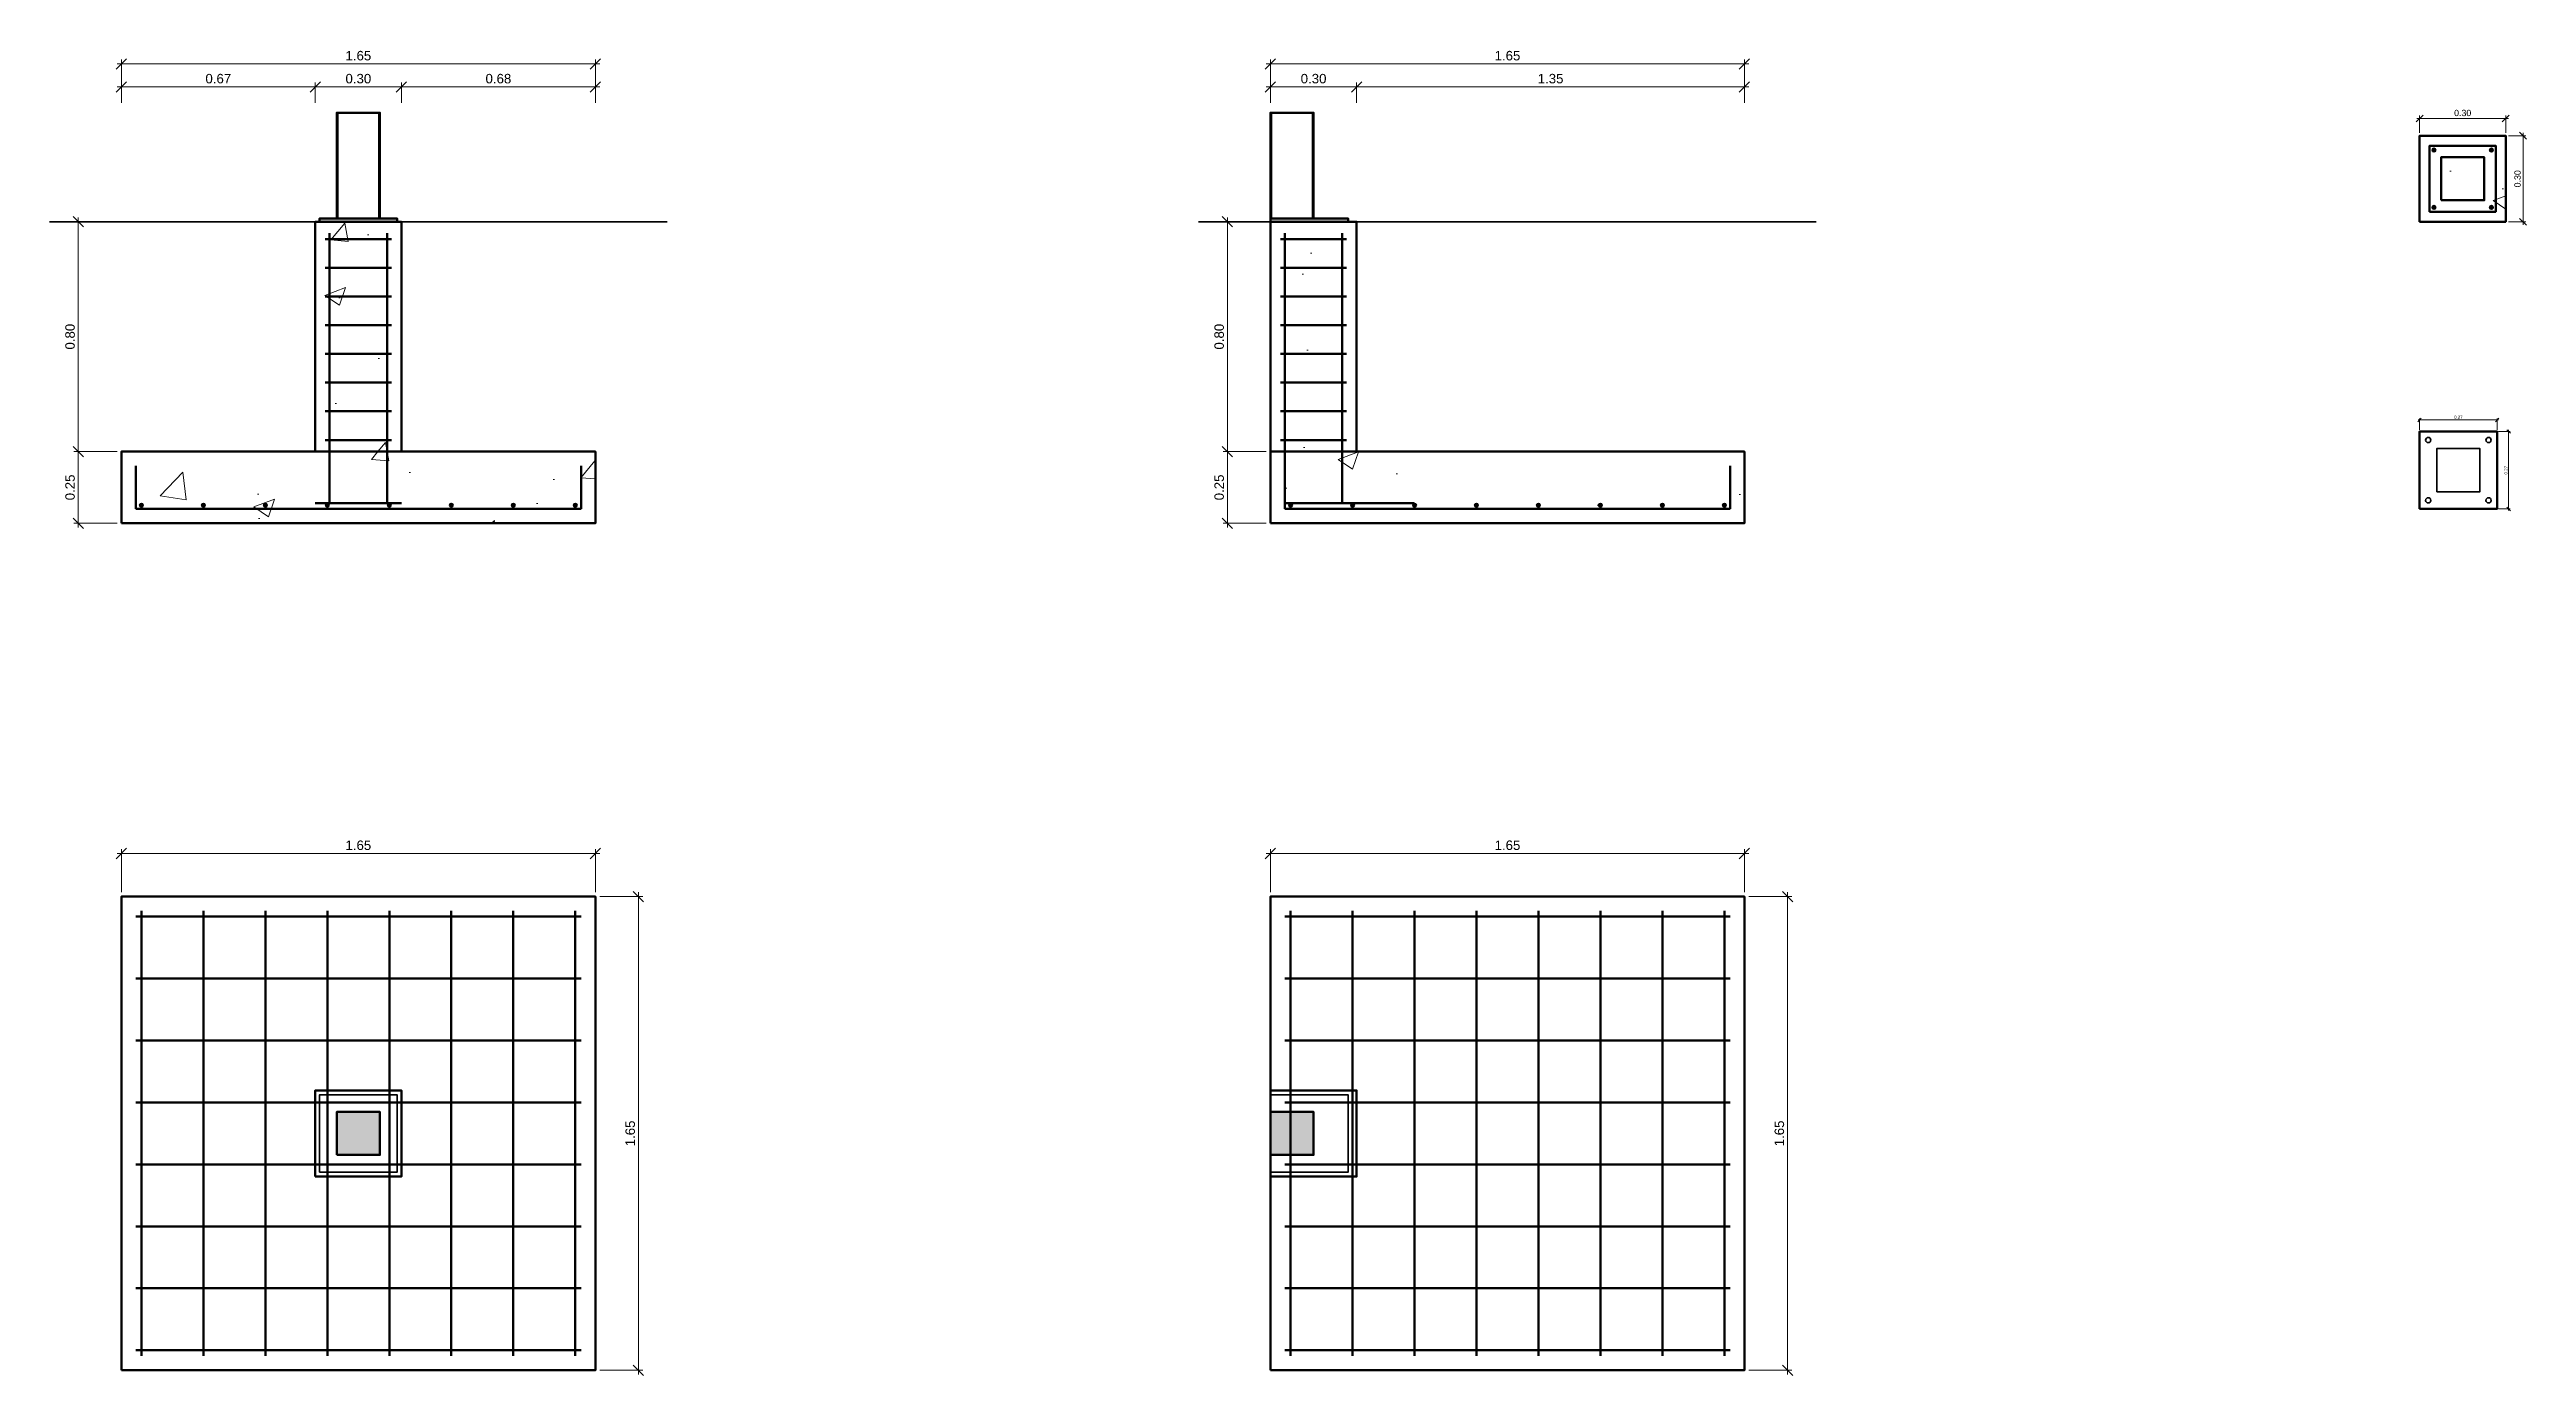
# Model space of a CAD drawing. Header units: metres. Extents: x -0.25 to 8.37, y -4.02 to 0.6.
import ezdxf

# ---------------------------------------------------------------- set-up
doc = ezdxf.new("R2010")
doc.units = ezdxf.units.M
for name, color, linetype, lineweight in [('E-ACERO', 7, 'Continuous', 50), ('E-COTA', 7, 'Continuous', 18), ('E-DET', 7, 'Continuous', 50), ('E-REF', 7, 'Continuous', 35), ('E-TERRENO', 7, 'Continuous', 35), ('E-TRAMA', 8, 'Continuous', 9)]:
    doc.layers.add(name, color=color, linetype=linetype, lineweight=lineweight)
doc.styles.add('ARIAL', font='arial.ttf')
doc.dimstyles.new('COTA-10', dxfattribs={"dimtxt": 0.022, "dimasz": 0.012, "dimexe": 0.01, "dimexo": 0.01, "dimgap": 0.008, "dimtad": 1, "dimzin": 0, "dimdsep": 46, "dimtxsty": 'ARIAL', "dimtsz": 0.012, "dimcen": 2.5, "dimdle": 0.01, "dimclrd": 7, "dimclre": 7, "dimclrt": 7, "dimazin": 3, "dimtfac": 1, "dimtmove": 0, "dimatfit": 3, "dimlwd": 18, "dimlwe": 13})
doc.dimstyles.new('COTA-15', dxfattribs={"dimtxt": 0.033, "dimasz": 0.018, "dimexe": 0.015, "dimexo": 0.015, "dimgap": 0.012, "dimtad": 1, "dimzin": 0, "dimdsep": 46, "dimtxsty": 'ARIAL', "dimtsz": 0.018, "dimcen": 2.5, "dimdle": 0.015, "dimclrd": 7, "dimclre": 7, "dimclrt": 7, "dimazin": 3, "dimtfac": 1, "dimtmove": 0, "dimatfit": 3, "dimlwd": 18, "dimlwe": 13})
doc.dimstyles.new('COTA-5', dxfattribs={"dimtxt": 0.011, "dimasz": 0.006, "dimexe": 0.005, "dimexo": 0.005, "dimgap": 0.004, "dimtad": 1, "dimzin": 0, "dimdsep": 46, "dimtxsty": 'ARIAL', "dimtsz": 0.006, "dimcen": 2.5, "dimdle": 0.005, "dimclrd": 7, "dimclre": 7, "dimclrt": 7, "dimazin": 3, "dimtfac": 1, "dimtmove": 0, "dimatfit": 3, "dimlwd": 18, "dimlwe": 13})

# ---------------------------------------------------------------- blocks, each defined once
blk = doc.blocks.new('_OBLIQUE')
at = {"color": 0, "linetype": 'BYBLOCK'}
blk.add_line((-0.5, -0.5), (0.5, 0.5), dxfattribs=at)
blk = doc.blocks.new('*D2')
at = {"color": 7, "lineweight": 18}
blk.add_line((-0.015, 0.47), (0.69, 0.47), dxfattribs=at)
at = {"color": 7, "lineweight": 13}
for p, q in [((0, 0.415), (0, 0.485)), ((0.675, 0.415), (0.675, 0.485))]:
    blk.add_line(p, q, dxfattribs=at)
at = {"layer": 'Defpoints'}
for p in [(0, 0.47), (0, 0.4), (0.675, 0.4)]:
    blk.add_point(p, dxfattribs=at)
at = {"layer": 'E-COTA', "color": 7, "xscale": 0.036, "yscale": 0.036}
for p in [(0, 0.47), (0.675, 0.47)]:
    blk.add_blockref('_OBLIQUE', p, dxfattribs=at)
at = {"layer": 'E-COTA', "color": 7, "insert": (0.3375, 0.4985), "char_height": 0.033, "attachment_point": 5, "style": 'ARIAL'}
blk.add_mtext('0.67', dxfattribs=at)
blk = doc.blocks.new('*D4')
at = {"color": 7, "lineweight": 18}
blk.add_line((0.96, 0.47), (1.665, 0.47), dxfattribs=at)
at = {"color": 7, "lineweight": 13}
for p, q in [((0.975, 0.415), (0.975, 0.485)), ((1.65, 0.415), (1.65, 0.485))]:
    blk.add_line(p, q, dxfattribs=at)
at = {"layer": 'Defpoints'}
for p in [(0.975, 0.47), (0.975, 0.4), (1.65, 0.4)]:
    blk.add_point(p, dxfattribs=at)
at = {"layer": 'E-COTA', "color": 7, "xscale": 0.036, "yscale": 0.036}
for p in [(0.975, 0.47), (1.65, 0.47)]:
    blk.add_blockref('_OBLIQUE', p, dxfattribs=at)
at = {"layer": 'E-COTA', "color": 7, "insert": (1.3125, 0.4985), "char_height": 0.033, "attachment_point": 5, "style": 'ARIAL'}
blk.add_mtext('0.68', dxfattribs=at)

msp = doc.modelspace()

# ---------------------------------------------------------------- hatches: boundary and pattern name
at = {"layer": 'E-DET'}
for points in [[(0.69, 0), (0.96, 0), (0.96, 0.012), (0.69, 0.012)], [(4, 0), (4.27, 0), (4.27, 0.012), (4, 0.012)], [(0.75, -3.25), (0.9, -3.25), (0.9, -3.1), (0.75, -3.1)], [(4, -3.25), (4.15, -3.25), (4.15, -3.1), (4, -3.1)]]:
    msp.add_hatch(color=7, dxfattribs=at).paths.add_polyline_path(points)
at = {"layer": 'E-REF'}
h = msp.add_hatch(color=7, dxfattribs=at)
edge = h.paths.add_edge_path()
edge.add_arc((8.05, 0.25), 0.0064, 0, 360)
h = msp.add_hatch(color=7, dxfattribs=at)
edge = h.paths.add_edge_path()
edge.add_arc((8.25, 0.25), 0.0064, 0, 360)
h = msp.add_hatch(color=7, dxfattribs=at)
edge = h.paths.add_edge_path()
edge.add_arc((8.05, 0.05), 0.0064, 0, 360)
h = msp.add_hatch(color=7, dxfattribs=at)
edge = h.paths.add_edge_path()
edge.add_arc((8.25, 0.05), 0.0064, 0, 360)
h = msp.add_hatch(color=7, dxfattribs=at)
edge = h.paths.add_edge_path()
edge.add_arc((0.07, -0.9872), 0.0064, 0, 360)
h = msp.add_hatch(color=7, dxfattribs=at)
edge = h.paths.add_edge_path()
edge.add_arc((0.2857, -0.9872), 0.0064, 0, 360)
h = msp.add_hatch(color=7, dxfattribs=at)
edge = h.paths.add_edge_path()
edge.add_arc((0.5014, -0.9872), 0.0064, 0, 360)
h = msp.add_hatch(color=7, dxfattribs=at)
edge = h.paths.add_edge_path()
edge.add_arc((0.7171, -0.9872), 0.0064, 0, 360)
h = msp.add_hatch(color=7, dxfattribs=at)
edge = h.paths.add_edge_path()
edge.add_arc((0.9329, -0.9872), 0.0064, 0, 360)
h = msp.add_hatch(color=7, dxfattribs=at)
edge = h.paths.add_edge_path()
edge.add_arc((1.1486, -0.9872), 0.0064, 0, 360)
h = msp.add_hatch(color=7, dxfattribs=at)
edge = h.paths.add_edge_path()
edge.add_arc((1.3643, -0.9872), 0.0064, 0, 360)
h = msp.add_hatch(color=7, dxfattribs=at)
edge = h.paths.add_edge_path()
edge.add_arc((1.58, -0.9872), 0.0064, 0, 360)
h = msp.add_hatch(color=7, dxfattribs=at)
edge = h.paths.add_edge_path()
edge.add_arc((4.07, -0.9872), 0.0064, 0, 360)
h = msp.add_hatch(color=7, dxfattribs=at)
edge = h.paths.add_edge_path()
edge.add_arc((4.2857, -0.9872), 0.0064, 0, 360)
h = msp.add_hatch(color=7, dxfattribs=at)
edge = h.paths.add_edge_path()
edge.add_arc((4.5014, -0.9872), 0.0064, 0, 360)
h = msp.add_hatch(color=7, dxfattribs=at)
edge = h.paths.add_edge_path()
edge.add_arc((4.7171, -0.9872), 0.0064, 0, 360)
h = msp.add_hatch(color=7, dxfattribs=at)
edge = h.paths.add_edge_path()
edge.add_arc((4.9329, -0.9872), 0.0064, 0, 360)
h = msp.add_hatch(color=7, dxfattribs=at)
edge = h.paths.add_edge_path()
edge.add_arc((5.1486, -0.9872), 0.0064, 0, 360)
h = msp.add_hatch(color=7, dxfattribs=at)
edge = h.paths.add_edge_path()
edge.add_arc((5.3643, -0.9872), 0.0064, 0, 360)
h = msp.add_hatch(color=7, dxfattribs=at)
edge = h.paths.add_edge_path()
edge.add_arc((5.58, -0.9872), 0.0064, 0, 360)
at = {"layer": 'E-TRAMA'}
h = msp.add_hatch(dxfattribs=at)
h.set_pattern_fill('AR-CONC', scale=0.004)
h.paths.add_polyline_path([(8, 0), (8.3, 0), (8.3, 0.3), (8, 0.3)])
h = msp.add_hatch(dxfattribs=at)
h.set_pattern_fill('AR-CONC', scale=0.004)
h.paths.add_polyline_path([(0.675, -0.8), (0.975, -0.8), (0.975, 0), (0.675, 0)])
h = msp.add_hatch(dxfattribs=at)
h.set_pattern_fill('AR-CONC', scale=0.004)
h.paths.add_polyline_path([(4, -0.8), (4.3, -0.8), (4.3, 0), (4, 0)])
h = msp.add_hatch(dxfattribs=at)
h.set_pattern_fill('AR-CONC', scale=0.004)
h.paths.add_polyline_path([(0, -1.05), (1.65, -1.05), (1.65, -0.8), (0, -0.8)])
h = msp.add_hatch(dxfattribs=at)
h.set_pattern_fill('AR-CONC', scale=0.004)
h.paths.add_polyline_path([(4, -1.05), (5.65, -1.05), (5.65, -0.8), (4, -0.8)])

# ---------------------------------------------------------------- linework, layer by layer
at = {"layer": 'E-ACERO'}
for p, q in [((0.71, -0.06), (0.94, -0.06)), ((0.725, -0.04), (0.725, -0.98)), ((0.925, -0.04), (0.925, -0.98)), ((4.035, -0.06), (4.265, -0.06)), ((4.05, -0.04), (4.05, -0.98)), ((4.25, -0.04), (4.25, -0.98)), ((0.71, -0.16), (0.94, -0.16)), ((4.035, -0.16), (4.265, -0.16)), ((0.71, -0.26), (0.94, -0.26)), ((4.035, -0.26), (4.265, -0.26)), ((0.71, -0.36), (0.94, -0.36)), ((4.035, -0.36), (4.265, -0.36)), ((0.71, -0.46), (0.94, -0.46)), ((4.035, -0.46), (4.265, -0.46)), ((0.71, -0.56), (0.94, -0.56)), ((4.035, -0.56), (4.265, -0.56)), ((0.71, -0.66), (0.94, -0.66)), ((4.035, -0.66), (4.265, -0.66)), ((0.71, -0.76), (0.94, -0.76)), ((4.035, -0.76), (4.265, -0.76)), ((0.05, -0.85), (0.05, -1)), ((1.6, -1), (1.6, -0.85)), ((4.05, -0.85), (4.05, -1)), ((5.6, -1), (5.6, -0.85)), ((0.05, -1), (1.6, -1)), ((0.925, -0.98), (0.675, -0.98)), ((0.725, -0.98), (0.975, -0.98)), ((4.05, -0.98), (4.3, -0.98)), ((4.05, -1), (5.6, -1)), ((4.25, -0.98), (4.5, -0.98)), ((0.07, -3.95), (0.07, -2.4)), ((0.2857, -3.95), (0.2857, -2.4)), ((0.5014, -3.95), (0.5014, -2.4)), ((0.7171, -3.95), (0.7171, -2.4)), ((0.9329, -3.95), (0.9329, -2.4)), ((1.1486, -3.95), (1.1486, -2.4)), ((1.3643, -3.95), (1.3643, -2.4)), ((1.58, -3.95), (1.58, -2.4)), ((4.07, -3.95), (4.07, -2.4)), ((4.2857, -3.95), (4.2857, -2.4)), ((4.5014, -3.95), (4.5014, -2.4)), ((4.7171, -3.95), (4.7171, -2.4)), ((4.9329, -3.95), (4.9329, -2.4)), ((5.1486, -3.95), (5.1486, -2.4)), ((5.3643, -3.95), (5.3643, -2.4)), ((5.58, -3.95), (5.58, -2.4)), ((0.05, -2.42), (1.6, -2.42)), ((4.05, -2.42), (5.6, -2.42)), ((0.05, -2.6357), (1.6, -2.6357)), ((4.05, -2.6357), (5.6, -2.6357)), ((0.05, -2.8514), (1.6, -2.8514)), ((4.05, -2.8514), (5.6, -2.8514)), ((0.05, -3.0671), (1.6, -3.0671)), ((4.05, -3.0671), (5.6, -3.0671)), ((0.05, -3.2829), (1.6, -3.2829)), ((4.05, -3.2829), (5.6, -3.2829)), ((0.05, -3.4986), (1.6, -3.4986)), ((4.05, -3.4986), (5.6, -3.4986)), ((0.05, -3.7143), (1.6, -3.7143)), ((4.05, -3.7143), (5.6, -3.7143)), ((0.05, -3.93), (1.6, -3.93)), ((4.05, -3.93), (5.6, -3.93))]:
    msp.add_line(p, q, dxfattribs=at)
msp.add_lwpolyline([(8.035, 0.035), (8.265, 0.035), (8.265, 0.265), (8.035, 0.265)], close=True, dxfattribs=at)
at = {"layer": 'E-DET'}
for points in [[(0.75, 0.012), (0.9, 0.012), (0.9, 0.38), (0.75, 0.38)], [(4, 0.012), (4.15, 0.012), (4.15, 0.38), (4, 0.38)], [(8, 0), (8.3, 0), (8.3, 0.3), (8, 0.3)], [(8.075, 0.075), (8.225, 0.075), (8.225, 0.225), (8.075, 0.225)], [(0.675, -0.8), (0.975, -0.8), (0.975, 0), (0.675, 0)], [(0.69, 0), (0.96, 0), (0.96, 0.012), (0.69, 0.012)], [(4, 0), (4.27, 0), (4.27, 0.012), (4, 0.012)], [(4, -0.8), (4.3, -0.8), (4.3, 0), (4, 0)], [(8, -1), (8.27, -1), (8.27, -0.73), (8, -0.73)], [(0, -1.05), (1.65, -1.05), (1.65, -0.8), (0, -0.8)], [(4, -1.05), (5.65, -1.05), (5.65, -0.8), (4, -0.8)], [(0, -4), (1.65, -4), (1.65, -2.35), (0, -2.35)], [(4, -4), (5.65, -4), (5.65, -2.35), (4, -2.35)], [(0.675, -3.325), (0.975, -3.325), (0.975, -3.025), (0.675, -3.025)], [(0.75, -3.25), (0.9, -3.25), (0.9, -3.1), (0.75, -3.1)], [(4, -3.325), (4.3, -3.325), (4.3, -3.025), (4, -3.025)], [(4, -3.25), (4.15, -3.25), (4.15, -3.1), (4, -3.1)]]:
    msp.add_lwpolyline(points, close=True, dxfattribs=at)
at = {"layer": 'E-REF'}
for p, q in [((0.754, 0.012), (0.754, 0.38)), ((0.896, 0.012), (0.896, 0.38)), ((4.004, 0.012), (4.004, 0.38)), ((4.146, 0.012), (4.146, 0.38))]:
    msp.add_line(p, q, dxfattribs=at)
for points in [[(8.06, -0.94), (8.21, -0.94), (8.21, -0.79), (8.06, -0.79)], [(0.69, -3.31), (0.96, -3.31), (0.96, -3.04), (0.69, -3.04)], [(4, -3.31), (4.27, -3.31), (4.27, -3.04), (4, -3.04)]]:
    msp.add_lwpolyline(points, close=True, dxfattribs=at)
for centre, radius in [((8.05, 0.25), 0.0064), ((8.25, 0.25), 0.0064), ((8.05, 0.05), 0.0064), ((8.25, 0.05), 0.0064), ((8.03, -0.76), 0.009), ((8.24, -0.76), 0.009), ((0.07, -0.9872), 0.0064), ((0.2857, -0.9872), 0.0064), ((0.5014, -0.9872), 0.0064), ((0.7171, -0.9872), 0.0064), ((0.9329, -0.9872), 0.0064), ((1.1486, -0.9872), 0.0064), ((1.3643, -0.9872), 0.0064), ((1.58, -0.9872), 0.0064), ((4.07, -0.9872), 0.0064), ((4.2857, -0.9872), 0.0064), ((4.5014, -0.9872), 0.0064), ((4.7171, -0.9872), 0.0064), ((4.9329, -0.9872), 0.0064), ((5.1486, -0.9872), 0.0064), ((5.3643, -0.9872), 0.0064), ((5.58, -0.9872), 0.0064), ((8.03, -0.97), 0.009), ((8.24, -0.97), 0.009)]:
    msp.add_circle(centre, radius, dxfattribs=at)
at = {"layer": 'E-TERRENO'}
for p, q in [((-0.25, 0), (1.9, 0)), ((3.75, 0), (5.9, 0))]:
    msp.add_line(p, q, dxfattribs=at)

# ---------------------------------------------------------------- dimensions: what is measured, and where the dimension line sits
at = {"layer": 'E-COTA'}
for base, p1, p2, dimstyle in [((0, 0.55), (0, 0.4), (1.65, 0.4), 'COTA-15'), ((0.675, 0.47), (0.675, 0.4), (0.975, 0.4), 'COTA-15'), ((4, 0.55), (4, 0.4), (5.65, 0.4), 'COTA-15'), ((4, 0.47), (4, 0.4), (4.3, 0.4), 'COTA-15'), ((4.3, 0.47), (4.3, 0.4), (5.65, 0.4), 'COTA-15'), ((8, 0.36), (8, 0.3), (8.3, 0.3), 'COTA-10'), ((8, -0.69), (8, -0.73), (8.27, -0.73), 'COTA-5'), ((0, -2.2), (0, -2.35), (1.65, -2.35), 'COTA-15'), ((4, -2.2), (4, -2.35), (5.65, -2.35), 'COTA-15')]:
    msp.add_linear_dim(base=base, p1=p1, p2=p2, dimstyle=dimstyle, dxfattribs=at).render()
for base, p1, p2, picture, middle in [((0, 0.47), (0, 0.4), (0.675, 0.4), '*D2', (0.3375, 0.4985)), ((0.975, 0.47), (0.975, 0.4), (1.65, 0.4), '*D4', (1.3125, 0.4985))]:
    dim = msp.add_linear_dim(base=base, p1=p1, p2=p2, dimstyle='COTA-15', dxfattribs=at)
    dim.commit()
    dim.dimension.update_dxf_attribs({"geometry": picture, "text_midpoint": middle})
for base, p1, p2, dimstyle in [((8.36, 0), (8.3, 0), (8.3, 0.3), 'COTA-10'), ((-0.15, -0.8), (0, -0.8), (0, 0), 'COTA-15'), ((3.85, -0.8), (4, -0.8), (4, 0), 'COTA-15'), ((8.31, -1), (8.27, -1), (8.27, -0.73), 'COTA-5'), ((-0.15, -1.05), (0, -1.05), (0, -0.8), 'COTA-15'), ((3.85, -1.05), (4, -1.05), (4, -0.8), 'COTA-15'), ((1.8, -4), (1.65, -4), (1.65, -2.35), 'COTA-15'), ((5.8, -4), (5.65, -4), (5.65, -2.35), 'COTA-15')]:
    msp.add_linear_dim(base=base, p1=p1, p2=p2, angle=90, dimstyle=dimstyle, dxfattribs=at).render()

doc.saveas('drawing.dxf')
